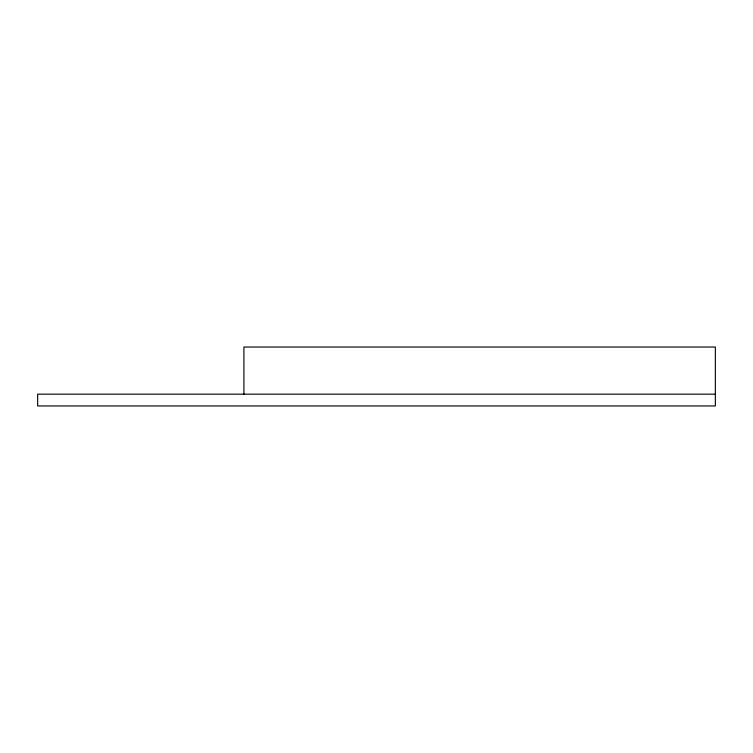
<?xml version="1.0" encoding="UTF-8"?>
<svg xmlns="http://www.w3.org/2000/svg" width="753" height="753" viewBox="0 0 753 753"><rect width="100%" height="100%" fill="white"/><g stroke="black" fill="none" stroke-linecap="round" stroke-linejoin="round"><path stroke-width="1.13" d="M715.35 394.177L37.65 394.177L37.65 405.961L715.35 405.961L715.35 347.039L243.906 347.039L243.906 394.412"/></g></svg>
